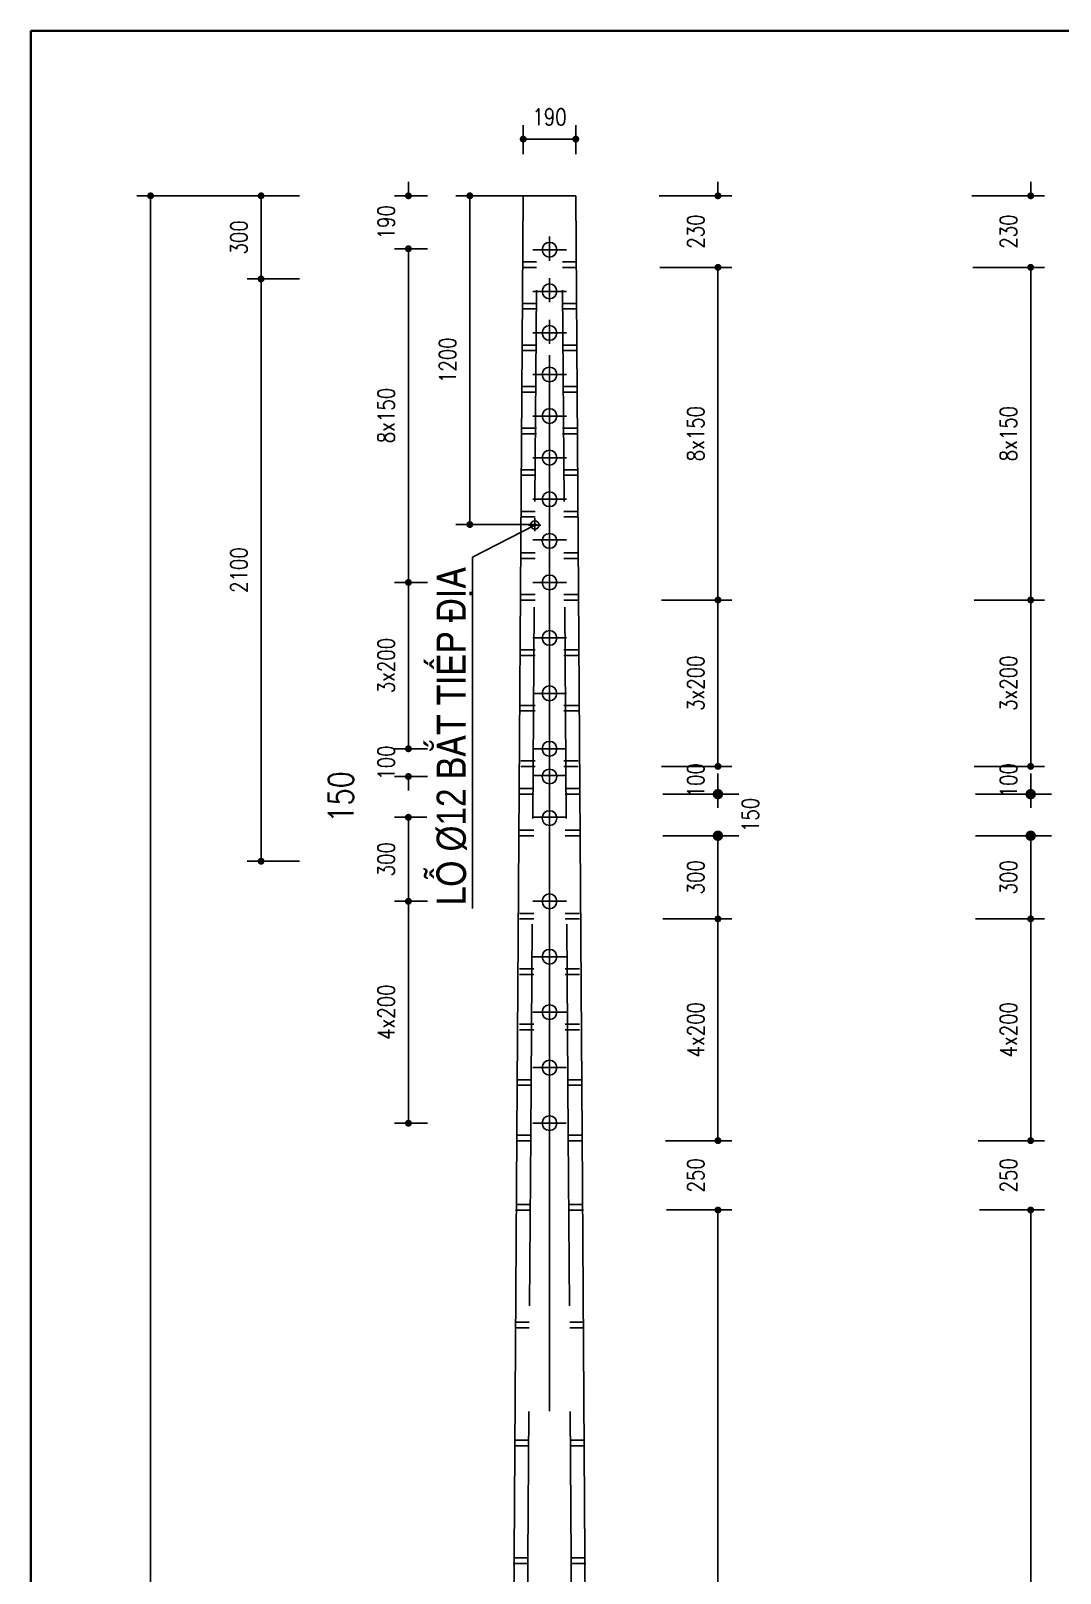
# Model space of a CAD drawing. Header units: millimetres. Extents: x 330554 to 656471, y 11007 to 130943.
# Drawn here: x 510216 to 513422, y 53211 to 58017 of the extents above; entities that cross this region are included whole.
import ezdxf

# ---------------------------------------------------------------- set-up
doc = ezdxf.new("R2010")
doc.units = ezdxf.units.MM
doc.header["$LTSCALE"] = 6
doc.linetypes.add('DASHDOT', pattern=[25.4, 12.7, -6.35, 0, -6.35])
doc.linetypes.add('DASHED', pattern=[19.05, 12.7, -6.35])
for name, color, linetype in [('1', 7, 'Continuous'), ('2', 3, 'Continuous'), ('CEN', 4, 'DASHDOT'), ('LAYER10A', 4, 'Continuous'), ('LAYER24', 3, 'Continuous')]:
    doc.layers.add(name, color=color, linetype=linetype)
doc.layers.add('netlonkhungten', color=32, linetype='Continuous', lineweight=35)
doc.styles.add('ROMANS', font='romans.shx', dxfattribs={"width": 0.8, "bigfont": 'vns.shx'})
doc.styles.get("Standard").update_dxf_attribs({"font": 'VHELVCN.TTF', "height": 120})
doc.styles.add('STYLE3', font='VHELVCN.TTF', dxfattribs={"height": 2})
doc.dimstyles.get("Standard").update_dxf_attribs({"dimtxt": 0.18, "dimasz": 0.18, "dimexe": 0.18, "dimexo": 0.0625, "dimgap": 0.09, "dimtad": 0, "dimtih": 1, "dimtoh": 1, "dimdec": 4, "dimzin": 0, "dimdsep": 46, "dimtxsty": 'Standard', "dimcen": 0.09, "dimadec": 0, "dimazin": 0, "dimtfac": 1, "dimtdec": 4, "dimtofl": 0, "dimtmove": 0, "dimatfit": 3, "dimfxl": 1, "dimtolj": 1, "dimtzin": 0, "dimarcsym": 0})

# ---------------------------------------------------------------- blocks, each defined once
blk = doc.blocks.new('_Dot')
at = {"layer": 'LAYER24', "color": 0, "lineweight": -2}
blk.add_line((-0.5, 0), (-1, 0), dxfattribs=at)
at = {"layer": 'LAYER24', "color": 0, "const_width": 0.5}
blk.add_lwpolyline([(-0.25, 0, 1), (0.25, 0, 1)], format="xyb", close=True, dxfattribs=at)
blk = doc.blocks.new('*D131')
at = {"color": 6, "lineweight": -2, "transparency": 16777216}
for p, q in [((12.26, 249.98), (1.2, 249.98)), ((2.2, 249.48), (2.2, 10.39)), ((10.66, 9.89), (1.2, 9.89))]:
    blk.add_line(p, q, dxfattribs=at)
at = {"layer": 'Defpoints', "color": 0, "transparency": 16777216}
for p in [(15.26, 249.98), (2.2, 9.89), (13.66, 9.89)]:
    blk.add_point(p, dxfattribs=at)
at = {"color": 6, "lineweight": -2, "transparency": 16777216, "xscale": 0.5, "yscale": 0.5, "zscale": 0.5}
for p, rotation in [((2.2, 249.98), 90), ((2.2, 9.89), 270)]:
    blk.add_blockref('_Dot', p, dxfattribs=dict(at, rotation=rotation))
at = {"color": 4, "transparency": 16777216, "insert": (0.6, 129.94), "char_height": 1.2, "attachment_point": 5, "rotation": 90, "style": 'ROMANS'}
blk.add_mtext('\\A1;12000', dxfattribs=at)
blk = doc.blocks.new('*D132')
at = {"color": 6, "lineweight": -2, "transparency": 16777216}
for p, q in [((61.96, 176.82), (66.66, 176.82)), ((65.66, 176.32), (65.66, 58.32)), ((62.75, 57.82), (66.66, 57.82))]:
    blk.add_line(p, q, dxfattribs=at)
at = {"layer": 'Defpoints', "color": 0, "transparency": 16777216}
for p in [(55.96, 176.82), (56.75, 57.82), (65.66, 57.82)]:
    blk.add_point(p, dxfattribs=at)
at = {"color": 6, "lineweight": -2, "transparency": 16777216, "xscale": 0.5, "yscale": 0.5, "zscale": 0.5}
for p, rotation in [((65.66, 176.82), 90), ((65.66, 57.82), 270)]:
    blk.add_blockref('_Dot', p, dxfattribs=dict(at, rotation=rotation))
at = {"color": 4, "transparency": 16777216, "insert": (64.06, 117.32), "char_height": 1.2, "attachment_point": 5, "rotation": 90, "style": 'ROMANS'}
blk.add_mtext('\\A1;14x425=5950', dxfattribs=at)
blk = doc.blocks.new('*D133')
at = {"color": 6, "lineweight": -2, "transparency": 16777216}
for p, q in [((39.4, 176.82), (44.11, 176.82)), ((43.11, 176.32), (43.11, 58.32)), ((40.2, 57.82), (44.11, 57.82))]:
    blk.add_line(p, q, dxfattribs=at)
at = {"layer": 'Defpoints', "color": 0, "transparency": 16777216}
for p in [(33.4, 176.82), (34.2, 57.82), (43.11, 57.82)]:
    blk.add_point(p, dxfattribs=at)
at = {"color": 6, "lineweight": -2, "transparency": 16777216, "xscale": 0.5, "yscale": 0.5, "zscale": 0.5}
for p, rotation in [((43.11, 176.82), 90), ((43.11, 57.82), 270)]:
    blk.add_blockref('_Dot', p, dxfattribs=dict(at, rotation=rotation))
at = {"color": 4, "transparency": 16777216, "insert": (41.51, 117.32), "char_height": 1.2, "attachment_point": 5, "rotation": 90, "style": 'ROMANS'}
blk.add_mtext('\\A1;14x425=5950', dxfattribs=at)
blk = doc.blocks.new('*D141')
at = {"color": 6, "lineweight": -2, "transparency": 16777216}
for p, q in [((39.13, 197.82), (44.11, 197.82)), ((43.11, 197.32), (43.11, 182.32)), ((39.32, 181.82), (44.11, 181.82))]:
    blk.add_line(p, q, dxfattribs=at)
at = {"layer": 'Defpoints', "color": 0, "transparency": 16777216}
for p in [(33.13, 197.82), (33.32, 181.82), (43.11, 181.82)]:
    blk.add_point(p, dxfattribs=at)
at = {"color": 6, "lineweight": -2, "transparency": 16777216, "xscale": 0.5, "yscale": 0.5, "zscale": 0.5}
for p, rotation in [((43.11, 197.82), 90), ((43.11, 181.82), 270)]:
    blk.add_blockref('_Dot', p, dxfattribs=dict(at, rotation=rotation))
at = {"color": 4, "transparency": 16777216, "insert": (41.51, 189.82), "char_height": 1.2, "attachment_point": 5, "rotation": 90, "style": 'ROMANS'}
blk.add_mtext('\\A1;4x200', dxfattribs=at)
blk = doc.blocks.new('*D142')
at = {"color": 6, "lineweight": -2, "transparency": 16777216}
for p, q in [((22.17, 199.09), (19.79, 199.09)), ((20.79, 198.59), (20.79, 183.58)), ((22.17, 183.08), (19.79, 183.08))]:
    blk.add_line(p, q, dxfattribs=at)
at = {"layer": 'Defpoints', "color": 0, "transparency": 16777216}
for p in [(25.17, 199.09), (20.79, 183.08), (25.17, 183.08)]:
    blk.add_point(p, dxfattribs=at)
at = {"color": 6, "lineweight": -2, "transparency": 16777216, "xscale": 0.5, "yscale": 0.5, "zscale": 0.5}
for p, rotation in [((20.79, 199.09), 90), ((20.79, 183.08), 270)]:
    blk.add_blockref('_Dot', p, dxfattribs=dict(at, rotation=rotation))
at = {"color": 4, "transparency": 16777216, "insert": (19.19, 191.09), "char_height": 1.2, "attachment_point": 5, "rotation": 90, "style": 'ROMANS'}
blk.add_mtext('\\A1;4x200', dxfattribs=at)
blk = doc.blocks.new('*D143')
at = {"color": 6, "lineweight": -2, "transparency": 16777216}
for p, q in [((43.11, 182.32), (43.11, 182.82)), ((39.37, 181.82), (44.11, 181.82)), ((39.4, 176.82), (44.11, 176.82)), ((43.11, 176.32), (43.11, 175.82))]:
    blk.add_line(p, q, dxfattribs=at)
at = {"layer": 'Defpoints', "color": 0, "transparency": 16777216}
for p in [(33.37, 181.82), (33.4, 176.82), (43.11, 176.82)]:
    blk.add_point(p, dxfattribs=at)
at = {"color": 6, "lineweight": -2, "transparency": 16777216, "xscale": 0.5, "yscale": 0.5, "zscale": 0.5}
for p, rotation in [((43.11, 181.82), 270), ((43.11, 176.82), 90)]:
    blk.add_blockref('_Dot', p, dxfattribs=dict(at, rotation=rotation))
at = {"color": 4, "transparency": 16777216, "insert": (41.51, 179.32), "char_height": 1.2, "attachment_point": 5, "rotation": 90, "style": 'ROMANS'}
blk.add_mtext('\\A1;250', dxfattribs=at)
blk = doc.blocks.new('*D144')
at = {"color": 6, "lineweight": -2, "transparency": 16777216}
for p, q in [((12.93, 243.98), (9.17, 243.98)), ((10.17, 243.48), (10.17, 202.48)), ((12.93, 201.98), (9.17, 201.98))]:
    blk.add_line(p, q, dxfattribs=at)
at = {"layer": 'Defpoints', "color": 0, "transparency": 16777216}
for p in [(15.93, 243.98), (10.17, 201.98), (15.93, 201.98)]:
    blk.add_point(p, dxfattribs=at)
at = {"color": 6, "lineweight": -2, "transparency": 16777216, "xscale": 0.5, "yscale": 0.5, "zscale": 0.5}
for p, rotation in [((10.17, 243.98), 90), ((10.17, 201.98), 270)]:
    blk.add_blockref('_Dot', p, dxfattribs=dict(at, rotation=rotation))
at = {"color": 4, "transparency": 16777216, "insert": (8.57, 222.98), "char_height": 1.2, "attachment_point": 5, "rotation": 90, "style": 'ROMANS'}
blk.add_mtext('\\A1;2100', dxfattribs=at)
blk = doc.blocks.new('*D145')
at = {"color": 6, "lineweight": -2, "transparency": 16777216}
for p, q in [((38.92, 244.82), (44.11, 244.82)), ((43.11, 244.32), (43.11, 221.32)), ((39.04, 220.82), (44.11, 220.82))]:
    blk.add_line(p, q, dxfattribs=at)
at = {"layer": 'Defpoints', "color": 0, "transparency": 16777216}
for p in [(32.92, 244.82), (33.04, 220.82), (43.11, 220.82)]:
    blk.add_point(p, dxfattribs=at)
at = {"color": 6, "lineweight": -2, "transparency": 16777216, "xscale": 0.5, "yscale": 0.5, "zscale": 0.5}
for p, rotation in [((43.11, 244.82), 90), ((43.11, 220.82), 270)]:
    blk.add_blockref('_Dot', p, dxfattribs=dict(at, rotation=rotation))
at = {"color": 4, "transparency": 16777216, "insert": (41.51, 232.82), "char_height": 1.2, "attachment_point": 5, "rotation": 90, "style": 'ROMANS'}
blk.add_mtext('\\A1;8x150', dxfattribs=at)
blk = doc.blocks.new('*D146')
at = {"color": 6, "lineweight": -2, "transparency": 16777216}
for p, q in [((22.16, 246.16), (19.79, 246.16)), ((20.79, 245.66), (20.79, 222.59)), ((22.17, 222.09), (19.79, 222.09))]:
    blk.add_line(p, q, dxfattribs=at)
at = {"layer": 'Defpoints', "color": 0, "transparency": 16777216}
for p in [(25.16, 246.16), (20.79, 222.09), (25.17, 222.09)]:
    blk.add_point(p, dxfattribs=at)
at = {"color": 6, "lineweight": -2, "transparency": 16777216, "xscale": 0.5, "yscale": 0.5, "zscale": 0.5}
for p, rotation in [((20.79, 246.16), 90), ((20.79, 222.09), 270)]:
    blk.add_blockref('_Dot', p, dxfattribs=dict(at, rotation=rotation))
at = {"color": 4, "transparency": 16777216, "insert": (19.19, 234.13), "char_height": 1.2, "attachment_point": 5, "rotation": 90, "style": 'ROMANS'}
blk.add_mtext('\\A1;8x150', dxfattribs=at)
blk = doc.blocks.new('*D147')
at = {"color": 6, "lineweight": -2, "transparency": 16777216}
for p, q in [((22.11, 205.15), (19.79, 205.15)), ((20.79, 204.65), (20.79, 199.59)), ((22.17, 199.09), (19.79, 199.09))]:
    blk.add_line(p, q, dxfattribs=at)
at = {"layer": 'Defpoints', "color": 0, "transparency": 16777216}
for p in [(25.11, 205.15), (20.79, 199.09), (25.17, 199.09)]:
    blk.add_point(p, dxfattribs=at)
at = {"color": 6, "lineweight": -2, "transparency": 16777216, "xscale": 0.5, "yscale": 0.5, "zscale": 0.5}
for p, rotation in [((20.79, 205.15), 90), ((20.79, 199.09), 270)]:
    blk.add_blockref('_Dot', p, dxfattribs=dict(at, rotation=rotation))
at = {"color": 4, "transparency": 16777216, "insert": (19.19, 202.12), "char_height": 1.2, "attachment_point": 5, "rotation": 90, "style": 'ROMANS'}
blk.add_mtext('\\A1;300', dxfattribs=at)
blk = doc.blocks.new('*D148')
at = {"color": 6, "lineweight": -2, "transparency": 16777216}
for p, q in [((20.79, 210.59), (20.79, 211.09)), ((22.17, 210.09), (19.79, 210.09)), ((22.16, 208.09), (19.79, 208.09)), ((20.79, 207.59), (20.79, 207.09))]:
    blk.add_line(p, q, dxfattribs=at)
at = {"layer": 'Defpoints', "color": 0, "transparency": 16777216}
for p in [(25.17, 210.09), (20.79, 208.09), (25.16, 208.09)]:
    blk.add_point(p, dxfattribs=at)
at = {"color": 6, "lineweight": -2, "transparency": 16777216, "xscale": 0.5, "yscale": 0.5, "zscale": 0.5}
for p, rotation in [((20.79, 210.09), 270), ((20.79, 208.09), 90)]:
    blk.add_blockref('_Dot', p, dxfattribs=dict(at, rotation=rotation))
at = {"color": 4, "transparency": 16777216, "insert": (19.19, 209.09), "char_height": 1.2, "attachment_point": 5, "rotation": 90, "style": 'ROMANS'}
blk.add_mtext('\\A1;100', dxfattribs=at)
blk = doc.blocks.new('*D149')
at = {"color": 6, "lineweight": -2, "transparency": 16777216}
for p, q in [((22.17, 222.09), (19.79, 222.09)), ((20.79, 221.59), (20.79, 210.59)), ((22.17, 210.09), (19.79, 210.09))]:
    blk.add_line(p, q, dxfattribs=at)
at = {"layer": 'Defpoints', "color": 0, "transparency": 16777216}
for p in [(25.17, 222.09), (20.79, 210.09), (25.17, 210.09)]:
    blk.add_point(p, dxfattribs=at)
at = {"color": 6, "lineweight": -2, "transparency": 16777216, "xscale": 0.5, "yscale": 0.5, "zscale": 0.5}
for p, rotation in [((20.79, 222.09), 90), ((20.79, 210.09), 270)]:
    blk.add_blockref('_Dot', p, dxfattribs=dict(at, rotation=rotation))
at = {"color": 4, "transparency": 16777216, "insert": (19.19, 216.09), "char_height": 1.2, "attachment_point": 5, "rotation": 90, "style": 'ROMANS'}
blk.add_mtext('\\A1;3x200', dxfattribs=at)
blk = doc.blocks.new('*D150')
at = {"color": 6, "lineweight": -2, "transparency": 16777216}
for p, q in [((39.13, 203.82), (44.11, 203.82)), ((43.11, 203.32), (43.11, 198.32)), ((39.13, 197.82), (44.11, 197.82))]:
    blk.add_line(p, q, dxfattribs=at)
at = {"layer": 'Defpoints', "color": 0, "transparency": 16777216}
for p in [(33.13, 203.82), (33.13, 197.82), (43.11, 197.82)]:
    blk.add_point(p, dxfattribs=at)
at = {"color": 6, "lineweight": -2, "transparency": 16777216, "xscale": 0.5, "yscale": 0.5, "zscale": 0.5}
for p, rotation in [((43.11, 203.82), 90), ((43.11, 197.82), 270)]:
    blk.add_blockref('_Dot', p, dxfattribs=dict(at, rotation=rotation))
at = {"color": 4, "transparency": 16777216, "insert": (41.51, 200.82), "char_height": 1.2, "attachment_point": 5, "rotation": 90, "style": 'ROMANS'}
blk.add_mtext('\\A1;300', dxfattribs=at)
blk = doc.blocks.new('*D151')
at = {"color": 6, "lineweight": -2, "transparency": 16777216}
for p, q in [((43.11, 209.32), (43.11, 209.82)), ((39.04, 208.82), (44.11, 208.82)), ((39.13, 206.82), (44.11, 206.82)), ((43.11, 206.32), (43.11, 205.82))]:
    blk.add_line(p, q, dxfattribs=at)
at = {"layer": 'Defpoints', "color": 0, "transparency": 16777216}
for p in [(33.04, 208.82), (33.13, 206.82), (43.11, 206.82)]:
    blk.add_point(p, dxfattribs=at)
at = {"color": 6, "lineweight": -2, "transparency": 16777216, "xscale": 0.5, "yscale": 0.5, "zscale": 0.5}
for p, rotation in [((43.11, 208.82), 270), ((43.11, 206.82), 90)]:
    blk.add_blockref('_Dot', p, dxfattribs=dict(at, rotation=rotation))
at = {"color": 4, "transparency": 16777216, "insert": (41.51, 207.82), "char_height": 1.2, "attachment_point": 5, "rotation": 90, "style": 'ROMANS'}
blk.add_mtext('\\A1;100', dxfattribs=at)
blk = doc.blocks.new('*D152')
at = {"color": 6, "lineweight": -2, "transparency": 16777216}
for p, q in [((39.04, 220.82), (44.11, 220.82)), ((43.11, 220.32), (43.11, 209.32)), ((39.04, 208.82), (44.11, 208.82))]:
    blk.add_line(p, q, dxfattribs=at)
at = {"layer": 'Defpoints', "color": 0, "transparency": 16777216}
for p in [(33.04, 220.82), (33.04, 208.82), (43.11, 208.82)]:
    blk.add_point(p, dxfattribs=at)
at = {"color": 6, "lineweight": -2, "transparency": 16777216, "xscale": 0.5, "yscale": 0.5, "zscale": 0.5}
for p, rotation in [((43.11, 220.82), 90), ((43.11, 208.82), 270)]:
    blk.add_blockref('_Dot', p, dxfattribs=dict(at, rotation=rotation))
at = {"color": 4, "transparency": 16777216, "insert": (41.51, 214.82), "char_height": 1.2, "attachment_point": 5, "rotation": 90, "style": 'ROMANS'}
blk.add_mtext('\\A1;3x200', dxfattribs=at)
blk = doc.blocks.new('*D153')
at = {"color": 6, "lineweight": -2, "transparency": 16777216}
for p, q in [((29.86, 249.98), (24.22, 249.98)), ((25.22, 249.48), (25.22, 226.77)), ((30.02, 226.27), (24.22, 226.27))]:
    blk.add_line(p, q, dxfattribs=at)
at = {"layer": 'Defpoints', "color": 0, "transparency": 16777216}
for p in [(32.86, 249.98), (25.22, 226.27), (33.02, 226.27)]:
    blk.add_point(p, dxfattribs=at)
at = {"color": 6, "lineweight": -2, "transparency": 16777216, "xscale": 0.5, "yscale": 0.5, "zscale": 0.5}
for p, rotation in [((25.22, 249.98), 90), ((25.22, 226.27), 270)]:
    blk.add_blockref('_Dot', p, dxfattribs=dict(at, rotation=rotation))
at = {"color": 4, "transparency": 16777216, "insert": (23.62, 238.12), "char_height": 1.2, "attachment_point": 5, "rotation": 90, "style": 'ROMANS'}
blk.add_mtext('\\A1;1200', dxfattribs=at)
blk = doc.blocks.new('*D154')
at = {"color": 6, "lineweight": -2, "transparency": 16777216}
for p, q in [((29.07, 252.98), (29.07, 255.07)), ((32.86, 252.98), (32.86, 255.07)), ((29.57, 254.07), (32.36, 254.07))]:
    blk.add_line(p, q, dxfattribs=at)
at = {"layer": 'Defpoints', "color": 0, "transparency": 16777216}
for p in [(32.86, 254.07), (29.07, 249.98), (32.86, 249.98)]:
    blk.add_point(p, dxfattribs=at)
at = {"color": 6, "lineweight": -2, "transparency": 16777216, "xscale": 0.5, "yscale": 0.5, "zscale": 0.5, "rotation": 180}
blk.add_blockref('_Dot', (29.07, 254.07), dxfattribs=at)
at = {"color": 6, "lineweight": -2, "transparency": 16777216, "xscale": 0.5, "yscale": 0.5, "zscale": 0.5}
blk.add_blockref('_Dot', (32.86, 254.07), dxfattribs=at)
at = {"color": 4, "transparency": 16777216, "insert": (30.97, 255.67), "char_height": 1.2, "attachment_point": 5, "style": 'ROMANS'}
blk.add_mtext('\\A1;190', dxfattribs=at)
blk = doc.blocks.new('*D155')
at = {"color": 6, "lineweight": -2, "transparency": 16777216}
for p, q in [((12.93, 249.98), (9.17, 249.98)), ((10.17, 249.48), (10.17, 244.48)), ((12.93, 243.98), (9.17, 243.98))]:
    blk.add_line(p, q, dxfattribs=at)
at = {"layer": 'Defpoints', "color": 0, "transparency": 16777216}
for p in [(15.93, 249.98), (10.17, 243.98), (15.93, 243.98)]:
    blk.add_point(p, dxfattribs=at)
at = {"color": 6, "lineweight": -2, "transparency": 16777216, "xscale": 0.5, "yscale": 0.5, "zscale": 0.5}
for p, rotation in [((10.17, 249.98), 90), ((10.17, 243.98), 270)]:
    blk.add_blockref('_Dot', p, dxfattribs=dict(at, rotation=rotation))
at = {"color": 4, "transparency": 16777216, "insert": (8.57, 246.98), "char_height": 1.2, "attachment_point": 5, "rotation": 90, "style": 'ROMANS'}
blk.add_mtext('\\A1;300', dxfattribs=at)
blk = doc.blocks.new('*D156')
at = {"color": 6, "lineweight": -2, "transparency": 16777216}
for p, q in [((20.79, 250.48), (20.79, 250.98)), ((22.16, 249.98), (19.79, 249.98)), ((22.16, 246.16), (19.79, 246.16)), ((20.79, 245.66), (20.79, 245.16))]:
    blk.add_line(p, q, dxfattribs=at)
at = {"layer": 'Defpoints', "color": 0, "transparency": 16777216}
for p in [(25.16, 249.98), (20.79, 246.16), (25.16, 246.16)]:
    blk.add_point(p, dxfattribs=at)
at = {"color": 6, "lineweight": -2, "transparency": 16777216, "xscale": 0.5, "yscale": 0.5, "zscale": 0.5}
for p, rotation in [((20.79, 249.98), 270), ((20.79, 246.16), 90)]:
    blk.add_blockref('_Dot', p, dxfattribs=dict(at, rotation=rotation))
at = {"color": 4, "transparency": 16777216, "insert": (19.19, 248.07), "char_height": 1.2, "attachment_point": 5, "rotation": 90, "style": 'ROMANS'}
blk.add_mtext('\\A1;190', dxfattribs=at)
blk = doc.blocks.new('*D157')
at = {"color": 6, "lineweight": -2, "transparency": 16777216}
for p, q in [((43.11, 250.48), (43.11, 250.98)), ((38.86, 249.98), (44.11, 249.98)), ((38.92, 244.82), (44.11, 244.82)), ((43.11, 244.32), (43.11, 243.82))]:
    blk.add_line(p, q, dxfattribs=at)
at = {"layer": 'Defpoints', "color": 0, "transparency": 16777216}
for p in [(32.86, 249.98), (32.92, 244.82), (43.11, 244.82)]:
    blk.add_point(p, dxfattribs=at)
at = {"color": 6, "lineweight": -2, "transparency": 16777216, "xscale": 0.5, "yscale": 0.5, "zscale": 0.5}
for p, rotation in [((43.11, 249.98), 270), ((43.11, 244.82), 90)]:
    blk.add_blockref('_Dot', p, dxfattribs=dict(at, rotation=rotation))
at = {"color": 4, "transparency": 16777216, "insert": (41.51, 247.4), "char_height": 1.2, "attachment_point": 5, "rotation": 90, "style": 'ROMANS'}
blk.add_mtext('\\A1;230', dxfattribs=at)
blk = doc.blocks.new('*D158')
at = {"color": 6, "lineweight": -2, "transparency": 16777216}
for p, q in [((61.68, 197.82), (66.66, 197.82)), ((65.66, 197.32), (65.66, 182.32)), ((61.87, 181.82), (66.66, 181.82))]:
    blk.add_line(p, q, dxfattribs=at)
at = {"layer": 'Defpoints', "color": 0, "transparency": 16777216}
for p in [(55.68, 197.82), (55.87, 181.82), (65.66, 181.82)]:
    blk.add_point(p, dxfattribs=at)
at = {"color": 6, "lineweight": -2, "transparency": 16777216, "xscale": 0.5, "yscale": 0.5, "zscale": 0.5}
for p, rotation in [((65.66, 197.82), 90), ((65.66, 181.82), 270)]:
    blk.add_blockref('_Dot', p, dxfattribs=dict(at, rotation=rotation))
at = {"color": 4, "transparency": 16777216, "insert": (64.06, 189.82), "char_height": 1.2, "attachment_point": 5, "rotation": 90, "style": 'ROMANS'}
blk.add_mtext('\\A1;4x200', dxfattribs=at)
blk = doc.blocks.new('*D159')
at = {"color": 6, "lineweight": -2, "transparency": 16777216}
for p, q in [((65.66, 182.32), (65.66, 182.82)), ((61.93, 181.82), (66.66, 181.82)), ((61.96, 176.82), (66.66, 176.82)), ((65.66, 176.32), (65.66, 175.82))]:
    blk.add_line(p, q, dxfattribs=at)
at = {"layer": 'Defpoints', "color": 0, "transparency": 16777216}
for p in [(55.93, 181.82), (55.96, 176.82), (65.66, 176.82)]:
    blk.add_point(p, dxfattribs=at)
at = {"color": 6, "lineweight": -2, "transparency": 16777216, "xscale": 0.5, "yscale": 0.5, "zscale": 0.5}
for p, rotation in [((65.66, 181.82), 270), ((65.66, 176.82), 90)]:
    blk.add_blockref('_Dot', p, dxfattribs=dict(at, rotation=rotation))
at = {"color": 4, "transparency": 16777216, "insert": (64.06, 179.32), "char_height": 1.2, "attachment_point": 5, "rotation": 90, "style": 'ROMANS'}
blk.add_mtext('\\A1;250', dxfattribs=at)
blk = doc.blocks.new('*D160')
at = {"color": 6, "lineweight": -2, "transparency": 16777216}
for p, q in [((61.48, 244.82), (66.66, 244.82)), ((65.66, 244.32), (65.66, 221.32)), ((61.59, 220.82), (66.66, 220.82))]:
    blk.add_line(p, q, dxfattribs=at)
at = {"layer": 'Defpoints', "color": 0, "transparency": 16777216}
for p in [(55.48, 244.82), (55.59, 220.82), (65.66, 220.82)]:
    blk.add_point(p, dxfattribs=at)
at = {"color": 6, "lineweight": -2, "transparency": 16777216, "xscale": 0.5, "yscale": 0.5, "zscale": 0.5}
for p, rotation in [((65.66, 244.82), 90), ((65.66, 220.82), 270)]:
    blk.add_blockref('_Dot', p, dxfattribs=dict(at, rotation=rotation))
at = {"color": 4, "transparency": 16777216, "insert": (64.06, 232.82), "char_height": 1.2, "attachment_point": 5, "rotation": 90, "style": 'ROMANS'}
blk.add_mtext('\\A1;8x150', dxfattribs=at)
blk = doc.blocks.new('*D161')
at = {"color": 6, "lineweight": -2, "transparency": 16777216}
for p, q in [((61.68, 203.82), (66.66, 203.82)), ((65.66, 203.32), (65.66, 198.32)), ((61.68, 197.82), (66.66, 197.82))]:
    blk.add_line(p, q, dxfattribs=at)
at = {"layer": 'Defpoints', "color": 0, "transparency": 16777216}
for p in [(55.68, 203.82), (55.68, 197.82), (65.66, 197.82)]:
    blk.add_point(p, dxfattribs=at)
at = {"color": 6, "lineweight": -2, "transparency": 16777216, "xscale": 0.5, "yscale": 0.5, "zscale": 0.5}
for p, rotation in [((65.66, 203.82), 90), ((65.66, 197.82), 270)]:
    blk.add_blockref('_Dot', p, dxfattribs=dict(at, rotation=rotation))
at = {"color": 4, "transparency": 16777216, "insert": (64.06, 200.82), "char_height": 1.2, "attachment_point": 5, "rotation": 90, "style": 'ROMANS'}
blk.add_mtext('\\A1;300', dxfattribs=at)
blk = doc.blocks.new('*D162')
at = {"color": 6, "lineweight": -2, "transparency": 16777216}
for p, q in [((61.59, 220.82), (66.66, 220.82)), ((65.66, 220.32), (65.66, 209.32)), ((61.59, 208.82), (66.66, 208.82))]:
    blk.add_line(p, q, dxfattribs=at)
at = {"layer": 'Defpoints', "color": 0, "transparency": 16777216}
for p in [(55.59, 220.82), (55.59, 208.82), (65.66, 208.82)]:
    blk.add_point(p, dxfattribs=at)
at = {"color": 6, "lineweight": -2, "transparency": 16777216, "xscale": 0.5, "yscale": 0.5, "zscale": 0.5}
for p, rotation in [((65.66, 220.82), 90), ((65.66, 208.82), 270)]:
    blk.add_blockref('_Dot', p, dxfattribs=dict(at, rotation=rotation))
at = {"color": 4, "transparency": 16777216, "insert": (64.06, 214.82), "char_height": 1.2, "attachment_point": 5, "rotation": 90, "style": 'ROMANS'}
blk.add_mtext('\\A1;3x200', dxfattribs=at)
blk = doc.blocks.new('*D163')
at = {"color": 6, "lineweight": -2, "transparency": 16777216}
for p, q in [((65.66, 209.32), (65.66, 209.82)), ((61.59, 208.82), (66.66, 208.82)), ((61.68, 206.82), (66.66, 206.82)), ((65.66, 206.32), (65.66, 205.82))]:
    blk.add_line(p, q, dxfattribs=at)
at = {"layer": 'Defpoints', "color": 0, "transparency": 16777216}
for p in [(55.59, 208.82), (55.68, 206.82), (65.66, 206.82)]:
    blk.add_point(p, dxfattribs=at)
at = {"color": 6, "lineweight": -2, "transparency": 16777216, "xscale": 0.5, "yscale": 0.5, "zscale": 0.5}
for p, rotation in [((65.66, 208.82), 270), ((65.66, 206.82), 90)]:
    blk.add_blockref('_Dot', p, dxfattribs=dict(at, rotation=rotation))
at = {"color": 4, "transparency": 16777216, "insert": (64.06, 207.82), "char_height": 1.2, "attachment_point": 5, "rotation": 90, "style": 'ROMANS'}
blk.add_mtext('\\A1;100', dxfattribs=at)
blk = doc.blocks.new('*D164')
at = {"color": 6, "lineweight": -2, "transparency": 16777216}
for p, q in [((65.66, 250.48), (65.66, 250.98)), ((61.42, 249.98), (66.66, 249.98)), ((61.48, 244.82), (66.66, 244.82)), ((65.66, 244.32), (65.66, 243.82))]:
    blk.add_line(p, q, dxfattribs=at)
at = {"layer": 'Defpoints', "color": 0, "transparency": 16777216}
for p in [(55.42, 249.98), (55.48, 244.82), (65.66, 244.82)]:
    blk.add_point(p, dxfattribs=at)
at = {"color": 6, "lineweight": -2, "transparency": 16777216, "xscale": 0.5, "yscale": 0.5, "zscale": 0.5}
for p, rotation in [((65.66, 249.98), 270), ((65.66, 244.82), 90)]:
    blk.add_blockref('_Dot', p, dxfattribs=dict(at, rotation=rotation))
at = {"color": 4, "transparency": 16777216, "insert": (64.06, 247.4), "char_height": 1.2, "attachment_point": 5, "rotation": 90, "style": 'ROMANS'}
blk.add_mtext('\\A1;230', dxfattribs=at)
blk = doc.blocks.new('A$C2CD672AE')
for p, q in [((28.6138088, 182.2134458), (29.0655759, 249.9785178)), ((29.0655759, 249.9785178), (32.8644416, 249.9785178)), ((33.3162088, 182.2134458), (32.8644416, 249.9785178)), ((30.9650088, 245.2924343), (30.9650088, 247.0360275)), ((30.9650088, 242.2993595), (30.9650088, 244.0429527)), ((30.9650088, 239.2993595), (30.9650088, 241.0429527)), ((30.9650088, 236.2993595), (30.9650088, 238.0429527)), ((30.9650088, 233.2993595), (30.9650088, 235.0429527)), ((30.9650088, 230.295611), (30.9650088, 232.0392042)), ((30.9650088, 227.2993595), (30.9650088, 229.0429527)), ((30.9650088, 224.362517), (30.9650088, 226.1061102)), ((30.9650088, 221.2993595), (30.9650088, 223.0429527)), ((30.9650088, 217.2993595), (30.9650088, 219.0429527)), ((30.9650088, 213.2984134), (30.9650088, 215.0420066)), ((30.9650088, 209.2993595), (30.9650088, 211.0429527)), ((30.9650088, 207.362517), (30.9650088, 209.1061102)), ((30.9650088, 204.362517), (30.9650088, 206.1061102)), ((30.9650088, 198.2993595), (30.9650088, 200.0429527)), ((30.9650088, 194.2993595), (30.9650088, 196.0429527)), ((30.9650088, 190.2993595), (30.9650088, 192.0429527)), ((30.9650088, 186.2993595), (30.9650088, 188.0429527)), ((30.9543862, 182.2932961), (30.9543862, 184.0368893))]:
    blk.add_line(p, q)
at = {"color": 6, "linetype": 'DASHED', "ltscale": 0.2}
for p, q in [((29.6137865, 182.2067793), (30.0655981, 249.9785178)), ((32.316231, 182.2067793), (31.8644194, 249.9785178)), ((28.4649865, 9.8867793), (29.6137865, 182.2067793)), ((33.465031, 9.8867793), (32.316231, 182.2067793))]:
    blk.add_line(p, q, dxfattribs=at)
at = {"color": 6, "linetype": 'DASHED', "ltscale": 0.05}
for p, q in [((29.0064805, 244.8172795), (30.0379231, 244.8172795)), ((29.0091472, 245.2172795), (30.0379231, 245.2172795)), ((32.9208704, 245.2172795), (31.8920944, 245.2172795)), ((32.923537, 244.8172795), (31.8920944, 244.8172795)), ((29.0064805, 241.8172795), (30.0379231, 241.8172795)), ((29.0091472, 242.2172795), (30.0379231, 242.2172795)), ((32.9208704, 242.2172795), (31.8920944, 242.2172795)), ((32.923537, 241.8172795), (31.8920944, 241.8172795)), ((29.0091472, 239.2172795), (30.0379231, 239.2172795)), ((32.9208704, 239.2172795), (31.8920944, 239.2172795)), ((29.0064805, 238.8172795), (30.0379231, 238.8172795)), ((32.923537, 238.8172795), (31.8920944, 238.8172795)), ((29.0091472, 236.2172795), (30.0379231, 236.2172795)), ((32.9208704, 236.2172795), (31.8920944, 236.2172795)), ((29.0064805, 235.8172795), (30.0379231, 235.8172795)), ((32.923537, 235.8172795), (31.8920944, 235.8172795)), ((29.0064805, 232.8172795), (30.0379231, 232.8172795)), ((29.0091472, 233.2172795), (30.0379231, 233.2172795)), ((32.9208704, 233.2172795), (31.8920944, 233.2172795)), ((32.923537, 232.8172795), (31.8920944, 232.8172795)), ((28.8903178, 229.8172795), (29.9217604, 229.8172795)), ((28.8929845, 230.2172795), (29.9217604, 230.2172795)), ((33.0370331, 230.2172795), (32.0082571, 230.2172795)), ((33.0396997, 229.8172795), (32.0082571, 229.8172795)), ((28.8929845, 227.2172795), (29.9217604, 227.2172795)), ((33.0370331, 227.2172795), (32.0082571, 227.2172795)), ((28.8903178, 226.8172795), (29.9217604, 226.8172795)), ((33.0396997, 226.8172795), (32.0082571, 226.8172795)), ((28.8903178, 223.8172795), (29.9217604, 223.8172795)), ((28.8929845, 224.2172795), (29.9217604, 224.2172795)), ((33.0370331, 224.2172795), (32.0082571, 224.2172795)), ((33.0396997, 223.8172795), (32.0082571, 223.8172795)), ((28.8903178, 220.8172795), (29.9217604, 220.8172795)), ((28.8929845, 221.2172795), (29.9217604, 221.2172795)), ((33.0370331, 221.2172795), (32.0082571, 221.2172795)), ((33.0396997, 220.8172795), (32.0082571, 220.8172795)), ((28.8929845, 217.2172795), (29.9217604, 217.2172795)), ((33.0370331, 217.2172795), (32.0082571, 217.2172795)), ((28.8903178, 216.8172795), (29.9217604, 216.8172795)), ((33.0396997, 216.8172795), (32.0082571, 216.8172795)), ((28.8903178, 212.8172795), (29.9217604, 212.8172795)), ((28.8929845, 213.2172795), (29.9217604, 213.2172795)), ((33.0370331, 213.2172795), (32.0082571, 213.2172795)), ((33.0396997, 212.8172795), (32.0082571, 212.8172795)), ((28.8929845, 209.2172795), (29.9217604, 209.2172795)), ((33.0370331, 209.2172795), (32.0082571, 209.2172795)), ((28.8903178, 208.8172795), (29.9217604, 208.8172795)), ((33.0396997, 208.8172795), (32.0082571, 208.8172795)), ((28.8025161, 207.2172795), (29.831292, 207.2172795)), ((33.1275014, 207.2172795), (32.0987255, 207.2172795)), ((28.7998494, 206.8172795), (29.831292, 206.8172795)), ((33.1301681, 206.8172795), (32.0987255, 206.8172795)), ((28.7998494, 203.8172795), (29.831292, 203.8172795)), ((28.8025161, 204.2172795), (29.831292, 204.2172795)), ((33.1275014, 204.2172795), (32.0987255, 204.2172795)), ((33.1301681, 203.8172795), (32.0987255, 203.8172795)), ((28.8025161, 198.2172795), (29.831292, 198.2172795)), ((33.1275014, 198.2172795), (32.0987255, 198.2172795)), ((28.7998494, 197.8172795), (29.831292, 197.8172795)), ((33.1301681, 197.8172795), (32.0987255, 197.8172795)), ((28.7998494, 193.8172795), (29.831292, 193.8172795)), ((28.8025161, 194.2172795), (29.831292, 194.2172795)), ((33.1275014, 194.2172795), (32.0987255, 194.2172795)), ((33.1301681, 193.8172795), (32.0987255, 193.8172795)), ((28.7998494, 189.8172795), (29.831292, 189.8172795)), ((28.8025161, 190.2172795), (29.831292, 190.2172795)), ((33.1275014, 190.2172795), (32.0987255, 190.2172795)), ((33.1301681, 189.8172795), (32.0987255, 189.8172795)), ((28.6383622, 185.8162029), (29.6698048, 185.8162029)), ((28.6410289, 186.2162029), (29.6698048, 186.2162029)), ((33.2889886, 186.2162029), (32.2602127, 186.2162029)), ((33.2916553, 185.8162029), (32.2602127, 185.8162029)), ((28.5586004, 181.8172795), (29.590043, 181.8172795)), ((28.5612671, 182.2172795), (29.590043, 182.2172795)), ((33.3687504, 182.2172795), (32.3399745, 182.2172795)), ((33.3714171, 181.8172795), (32.3399745, 181.8172795)), ((28.5279345, 177.2173906), (29.5567104, 177.2173906)), ((33.402083, 177.2173906), (32.3733071, 177.2173906)), ((28.5252678, 176.8173906), (29.5567104, 176.8173906)), ((33.4047497, 176.8173906), (32.3733071, 176.8173906)), ((28.4686024, 168.3175795), (29.500045, 168.3175795)), ((28.4712691, 168.7175795), (29.500045, 168.7175795)), ((33.4587484, 168.7175795), (32.4299725, 168.7175795)), ((33.4614151, 168.3175795), (32.4299725, 168.3175795)), ((28.4146037, 160.2177684), (29.4433796, 160.2177684)), ((33.5154139, 160.2177684), (32.486638, 160.2177684)), ((28.411937, 159.8177684), (29.4433796, 159.8177684)), ((33.5180805, 159.8177684), (32.486638, 159.8177684)), ((28.3552716, 151.3179573), (29.3867141, 151.3179573)), ((28.3579382, 151.7179573), (29.3867141, 151.7179573)), ((33.5720793, 151.7179573), (32.5433034, 151.7179573)), ((33.5747459, 151.3179573), (32.5433034, 151.3179573))]:
    blk.add_line(p, q, dxfattribs=at)
at = {"color": 6}
for p, q in [((25.407242, 223.9057556), (29.8966799, 226.2330483)), ((25.407242, 223.9057556), (25.407242, 198.5727784)), ((43.1077502, 207.5672795), (43.1077502, 208.3172795)), ((65.6622898, 207.5672795), (65.6622898, 208.3172795)), ((42.1301681, 206.8172795), (44.6077502, 206.8172795)), ((64.6847077, 206.8172795), (67.1622898, 206.8172795)), ((42.1301681, 203.8172795), (44.6077502, 203.8172795)), ((64.6847077, 203.8172795), (67.1622898, 203.8172795)), ((43.1077502, 203.0672795), (43.1077502, 202.3172795)), ((65.6622898, 203.0672795), (65.6622898, 202.3172795))]:
    blk.add_line(p, q, dxfattribs=at)
at = {"color": 3}
for p, q in [((30.3397521, 226.2330483), (29.4536078, 226.2330483)), ((29.907295, 225.7835838), (29.907295, 226.7199111))]:
    blk.add_line(p, q, dxfattribs=at)
at = {"color": 1}
blk.add_circle((29.907295, 226.2330483), 0.302522, dxfattribs=at)
at = {"layer": '1'}
for p, q in [((29.7723504, 246.0825018), (32.1789123, 246.0825018)), ((29.7723504, 243.0894271), (32.1789123, 243.0894271)), ((29.7723504, 240.0894271), (32.1789123, 240.0894271)), ((29.7723504, 237.0894271), (32.1789123, 237.0894271)), ((29.7723504, 234.0894271), (32.1789123, 234.0894271)), ((29.7723504, 231.0856785), (32.1789123, 231.0856785)), ((29.7723504, 228.0894271), (32.1789123, 228.0894271)), ((29.7723504, 225.1525845), (32.1789123, 225.1525845)), ((29.7723504, 222.0894271), (32.1789123, 222.0894271)), ((29.7723504, 218.0894271), (32.1789123, 218.0894271)), ((29.7723504, 214.0884809), (32.1789123, 214.0884809)), ((29.7723504, 210.0894271), (32.1789123, 210.0894271)), ((29.7723504, 208.1525845), (32.1789123, 208.1525845)), ((29.7723504, 205.1525845), (32.1789123, 205.1525845)), ((29.7723504, 199.0894271), (32.1789123, 199.0894271)), ((29.7723504, 195.0894271), (32.1789123, 195.0894271)), ((29.7723504, 191.0894271), (32.1789123, 191.0894271)), ((29.7723504, 187.0894271), (32.1789123, 187.0894271)), ((29.7617278, 183.0833636), (32.1682897, 183.0833636)), ((27.4650088, 9.8934458), (28.6138088, 182.2134458)), ((34.4650088, 9.8934458), (33.3162088, 182.2134458))]:
    blk.add_line(p, q, dxfattribs=at)
at = {"layer": '2'}
for centre in [(30.9650088, 246.0894271), (30.9650088, 243.0894271), (30.9650088, 240.0894271), (30.9650088, 237.0894271), (30.9650088, 234.0894271), (30.9650088, 231.0894271), (30.9650088, 228.0894271), (30.9650088, 225.0894271), (30.9650088, 222.0894271), (30.9650088, 218.0894271), (30.9650088, 214.0894271), (30.9650088, 210.0894271), (30.9650088, 208.0894271), (30.9650088, 205.0894271), (30.9650088, 199.0894271), (30.9650088, 195.0894271), (30.9650088, 191.0894271), (30.9650088, 187.0894271), (30.9650088, 183.0833636)]:
    blk.add_circle(centre, 0.5333333, dxfattribs=at)
at = {"layer": 'CEN'}
blk.add_line((30.9650088, 9.8934458), (30.9650088, 249.9785178), dxfattribs=at)
at = {"layer": 'Defpoints', "color": 0, "linetype": 'ByBlock'}
for p in [(30.9226938, 246.0825018), (30.9650088, 246.0825018), (30.9756313, 246.0825018), (30.9226938, 243.0894271), (30.9756313, 243.0894271), (31.1694335, 243.1525845), (30.9226938, 240.0894271), (30.9650088, 240.1525845), (30.9756313, 240.0894271), (30.9226938, 237.0894271), (30.9650088, 237.1525845), (30.9756313, 237.0894271), (30.9226938, 234.0894271), (30.9650088, 234.1525845), (30.9756313, 234.0894271), (30.9226938, 231.0856785), (30.9650088, 231.1525845), (30.9650088, 231.148836), (30.9756313, 231.0856785), (30.9226938, 228.0894271), (30.9650088, 228.1525845), (30.9756313, 228.0894271), (30.9226938, 225.1525845), (30.9650088, 225.1525845), (30.9756313, 225.1525845), (30.9226938, 222.0894271), (30.9650088, 222.1525845), (30.9756313, 222.0894271), (30.9226938, 218.0894271), (30.9650088, 218.1525845), (30.9756313, 218.0894271), (30.9226938, 214.0884809), (30.9650088, 214.1525845), (30.9756313, 214.0884809), (28.1934353, 210.0134458), (30.9226938, 210.0894271), (30.9650088, 210.1525845), (30.9756313, 210.0894271), (33.7365822, 210.0134458), (23.3175341, 208.8559907), (30.9226938, 208.1525845), (30.9650088, 208.1525845), (30.9756313, 208.1525845), (28.1934353, 208.0134458), (28.1934353, 208.0134458), (33.7365822, 208.0134458), (33.7365822, 208.0134458), (28.1934353, 205.0134458), (30.9226938, 205.1525845), (30.9650088, 205.1525845), (30.9756313, 205.1525845), (30.9650088, 199.1525845), (31.0179463, 199.1525845), (30.9226938, 199.0894271), (30.9756313, 199.0894271), (30.9226938, 195.0894271), (30.9650088, 195.1525845), (30.9756313, 195.0894271), (30.9226938, 191.0894271), (30.9650088, 191.1525845), (30.9756313, 191.0894271), (30.9226938, 187.0894271), (30.9650088, 187.1525845), (30.9756313, 187.0894271), (30.9120712, 183.0833636), (30.9650088, 183.0833636), (25.5850654, 182.0170862), (36.3449521, 182.0170862)]:
    blk.add_point(p, dxfattribs=at)
at = {"color": 6, "xscale": 0.75, "yscale": 0.75, "zscale": 0.75}
for p, rotation in [((43.1077502, 206.8172795), 270), ((65.6622898, 206.8172795), 270), ((43.1077502, 203.8172795), 90), ((65.6622898, 203.8172795), 90)]:
    blk.add_blockref('_Dot', p, dxfattribs=dict(at, rotation=rotation))
at = {"color": 4, "attachment_point": 5, "rotation": 90, "style": 'ROMANS'}
for insert, char_height in [((15.9249993, 206.6210058), 1.8), ((45.4531911, 205.3172795), 1.2)]:
    blk.add_mtext('\\A1;150', dxfattribs=dict(at, insert=insert, char_height=char_height))
at = {"layer": 'LAYER10A', "style": 'STYLE3'}
blk.add_text('LOÃ þ12 BAÉT TIEÁP ÑÒA', height=2.1, rotation=90, dxfattribs=at).set_placement((24.9280056, 198.8141173))
dim = blk.add_linear_dim(base=(32.8644416, 254.0652806), p1=(29.0655759, 249.9785178), p2=(32.8644416, 249.9785178), dimstyle='Standard', override={"dimtxt": 1.2, "dimgap": 1, "dimtad": 1, "dimlfac": 50})
dim.commit()
dim.dimension.update_dxf_attribs({"geometry": '*D154', "text_midpoint": (30.9650088, 254.0652806), "dimtype": 128})
for base, p1, p2, text, override, picture, middle in [((20.7939624, 246.1642309), (25.1567024, 249.9785178), (25.1567024, 246.1642309), '190', {"dimtxt": 1.2, "dimgap": 1, "dimtad": 1, "dimlfac": 50}, '*D156', (19.1939624, 248.0713743)), ((43.1077502, 244.8172795), (32.8644416, 249.9785178), (32.923537, 244.8172795), '230', {"dimtxt": 1.2, "dimexo": 6, "dimgap": 1, "dimtad": 1, "dimlfac": 50}, '*D157', (41.5077502, 247.3978987)), ((65.6622898, 244.8172795), (55.4189812, 249.9785178), (55.4780766, 244.8172795), '230', {"dimtxt": 1.2, "dimexo": 6, "dimgap": 1, "dimtad": 1, "dimlfac": 50}, '*D164', (64.0622898, 247.3978987)), ((2.2000002, 9.8934458), (15.2629352, 249.9785178), (13.662368, 9.8934458), '12000', {"dimtxt": 1.2, "dimgap": 1, "dimtad": 1, "dimlfac": 50}, '*D131', (0.6000002, 129.9359818)), ((25.216417, 226.2709378), (32.8644416, 249.9785178), (33.0224921, 226.2709378), '1200', {"dimtxt": 1.2, "dimgap": 1, "dimtad": 1, "dimlfac": 50}, '*D153', (23.616417, 238.1247278)), ((20.7939624, 222.0894271), (25.1567024, 246.1642309), (25.1673249, 222.0894271), '8x150', {"dimtxt": 1.2, "dimgap": 1, "dimtad": 1, "dimlfac": 50}, '*D146', (19.1939624, 234.126829)), ((43.1077502, 220.8172795), (32.923537, 244.8172795), (33.0396997, 220.8172795), '8x150', {"dimtxt": 1.2, "dimexo": 6, "dimgap": 1, "dimtad": 1, "dimlfac": 50}, '*D145', (41.5077502, 232.8172795)), ((65.6622898, 220.8172795), (55.4780766, 244.8172795), (55.5942393, 220.8172795), '8x150', {"dimtxt": 1.2, "dimexo": 6, "dimgap": 1, "dimtad": 1, "dimlfac": 50}, '*D160', (64.0622898, 232.8172795)), ((20.7939624, 210.0894271), (25.1673249, 222.0894271), (25.1673249, 210.0894271), '3x200', {"dimtxt": 1.2, "dimgap": 1, "dimtad": 1, "dimlfac": 50}, '*D149', (19.1939624, 216.0894271)), ((43.1077502, 208.8172795), (33.0396997, 220.8172795), (33.0396997, 208.8172795), '3x200', {"dimtxt": 1.2, "dimexo": 6, "dimgap": 1, "dimtad": 1, "dimlfac": 50}, '*D152', (41.5077502, 214.8172795)), ((65.6622898, 208.8172795), (55.5942393, 220.8172795), (55.5942393, 208.8172795), '3x200', {"dimtxt": 1.2, "dimexo": 6, "dimgap": 1, "dimtad": 1, "dimlfac": 50}, '*D162', (64.0622898, 214.8172795)), ((20.7939624, 199.0894271), (25.1143874, 205.1525845), (25.1673249, 199.0894271), '300', {"dimtxt": 1.2, "dimgap": 1, "dimtad": 1, "dimlfac": 50}, '*D147', (19.1939624, 202.1210058)), ((20.7939624, 183.0833636), (25.1673249, 199.0894271), (25.1673249, 183.0833636), '4x200', {"dimtxt": 1.2, "dimgap": 1, "dimtad": 1, "dimlfac": 50}, '*D142', (19.1939624, 191.0863953)), ((43.1077502, 181.8172795), (33.1301681, 197.8172795), (33.3188499, 181.8172795), '4x200', {"dimtxt": 1.2, "dimexo": 6, "dimgap": 1, "dimtad": 1, "dimlfac": 50}, '*D141', (41.5077502, 189.8172795)), ((65.6622898, 181.8172795), (55.6847077, 197.8172795), (55.8733894, 181.8172795), '4x200', {"dimtxt": 1.2, "dimexo": 6, "dimgap": 1, "dimtad": 1, "dimlfac": 50}, '*D158', (64.0622898, 189.8172795)), ((43.1077502, 57.820035), (33.4047497, 176.8173906), (34.1980654, 57.820035), '14x425=5950', {"dimtxt": 1.2, "dimexo": 6, "dimgap": 1, "dimtad": 1, "dimlfac": 50}, '*D133', (41.5077502, 117.3187128)), ((65.6622898, 57.820035), (55.9592893, 176.8173906), (56.752605, 57.820035), '14x425=5950', {"dimtxt": 1.2, "dimexo": 6, "dimgap": 1, "dimtad": 1, "dimlfac": 50}, '*D132', (64.0622898, 117.3187128))]:
    dim = blk.add_linear_dim(base=base, p1=p1, p2=p2, angle=90, text=text, dimstyle='Standard', override=override)
    dim.commit()
    dim.dimension.update_dxf_attribs({"geometry": picture, "text_midpoint": middle})
for base, p1, p2, override, picture, middle in [((10.1722101, 243.9785178), (15.9258999, 249.9785178), (15.9258999, 243.9785178), {"dimtxt": 1.2, "dimgap": 1, "dimtad": 1, "dimlfac": 50}, '*D155', (8.5722101, 246.9785178)), ((10.1722101, 201.9785178), (15.9258999, 243.9785178), (15.9258999, 201.9785178), {"dimtxt": 1.2, "dimgap": 1, "dimtad": 1, "dimlfac": 50, "dimtmove": 1}, '*D144', (8.5722101, 222.9785178)), ((20.7939624, 208.0894271), (25.1673249, 210.0894271), (25.1567024, 208.0894271), {"dimtxt": 1.2, "dimgap": 1, "dimtad": 1, "dimlfac": 50}, '*D148', (19.1939624, 209.0894271)), ((43.1077502, 206.8172795), (33.0396997, 208.8172795), (33.1301681, 206.8172795), {"dimtxt": 1.2, "dimexo": 6, "dimgap": 1, "dimtad": 1, "dimlfac": 50}, '*D151', (41.5077502, 207.8172795)), ((65.6622898, 206.8172795), (55.5942393, 208.8172795), (55.6847077, 206.8172795), {"dimtxt": 1.2, "dimexo": 6, "dimgap": 1, "dimtad": 1, "dimlfac": 50}, '*D163', (64.0622898, 207.8172795)), ((43.1077502, 197.8172795), (33.1301681, 203.8172795), (33.1301681, 197.8172795), {"dimtxt": 1.2, "dimexo": 6, "dimgap": 1, "dimtad": 1, "dimlfac": 50}, '*D150', (41.5077502, 200.8172795)), ((65.6622898, 197.8172795), (55.6847077, 203.8172795), (55.6847077, 197.8172795), {"dimtxt": 1.2, "dimexo": 6, "dimgap": 1, "dimtad": 1, "dimlfac": 50}, '*D161', (64.0622898, 200.8172795)), ((43.1077502, 176.8173906), (33.3714171, 181.8172795), (33.4047497, 176.8173906), {"dimtxt": 1.2, "dimexo": 6, "dimgap": 1, "dimtad": 1, "dimlfac": 50}, '*D143', (41.5077502, 179.3173351)), ((65.6622898, 176.8173906), (55.9259567, 181.8172795), (55.9592893, 176.8173906), {"dimtxt": 1.2, "dimexo": 6, "dimgap": 1, "dimtad": 1, "dimlfac": 50}, '*D159', (64.0622898, 179.3173351))]:
    dim = blk.add_linear_dim(base=base, p1=p1, p2=p2, angle=90, dimstyle='Standard', override=override)
    dim.commit()
    dim.dimension.update_dxf_attribs({"geometry": picture, "text_midpoint": middle})

msp = doc.modelspace()

# ---------------------------------------------------------------- linework, layer by layer
at = {"layer": 'netlonkhungten'}
msp.add_lwpolyline([(510215.968, 58017.029), (527736.619, 58017.029), (527736.619, 45325.24), (510215.968, 45325.24)], close=True, dxfattribs=at)

# ---------------------------------------------------------------- block references
at = {"xscale": 43.20000000001164, "yscale": 43.19999999999709, "zscale": 43.2}
msp.add_blockref('A$C2CD672AE', (510493.765, 46703.795), dxfattribs=at)

doc.saveas('drawing.dxf')
